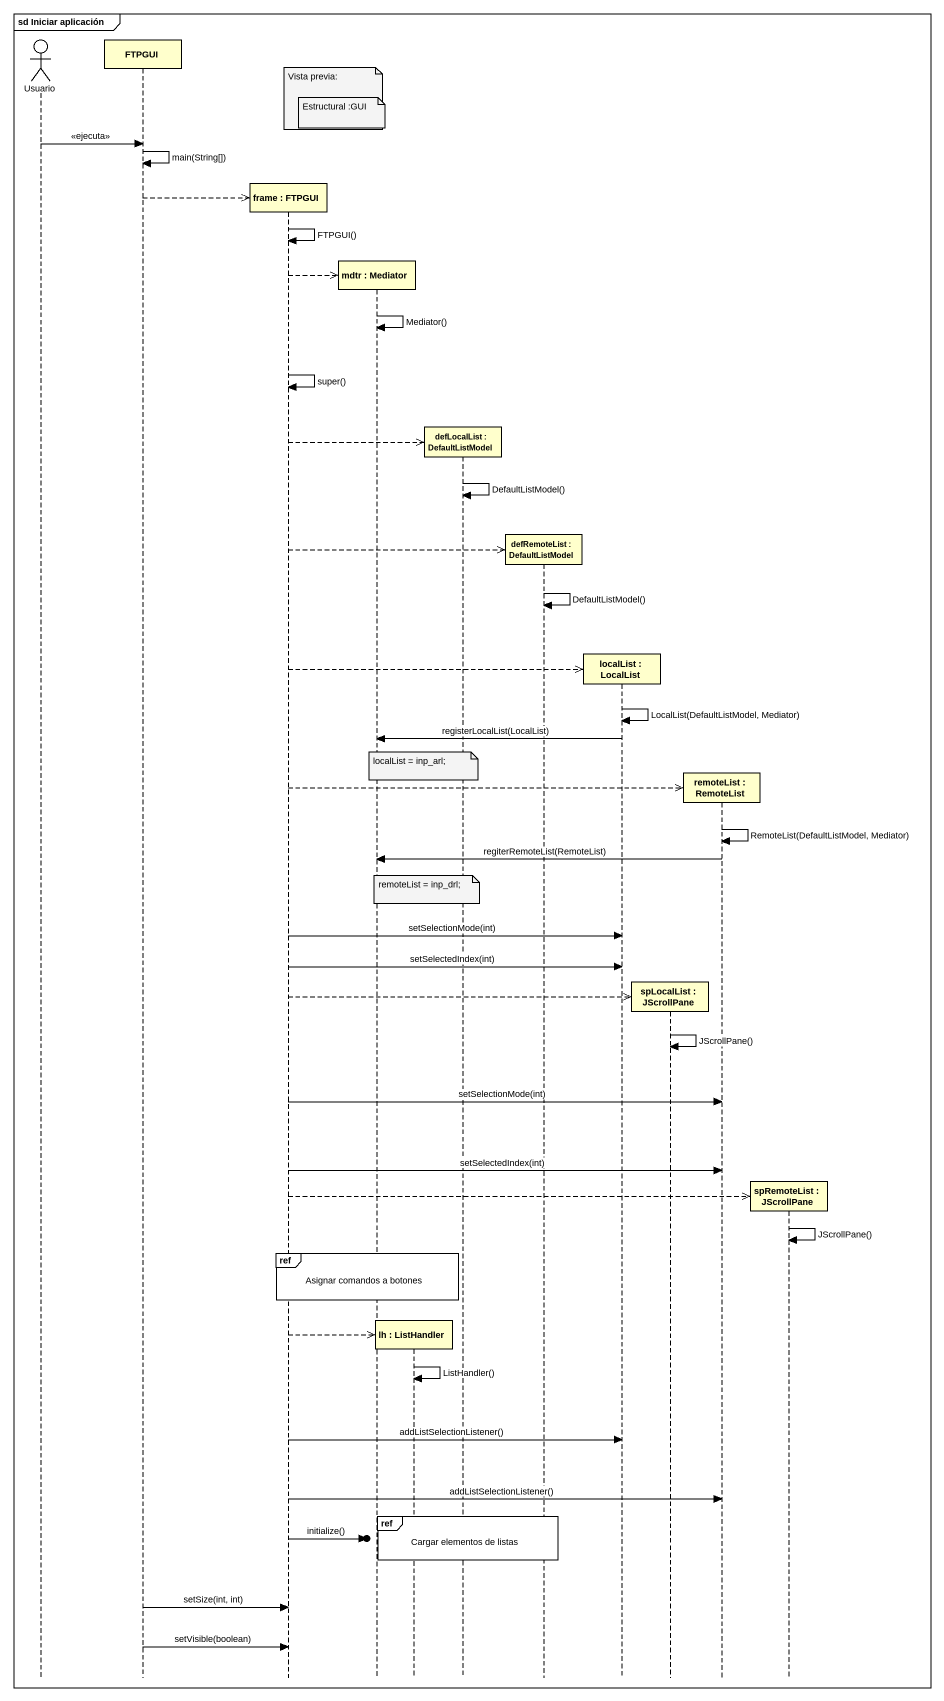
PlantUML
@startuml
mainframe sd Iniciar aplicación
hide footbox
actor Usuario
participant FTPGUI
participant "frame : FTPGUI" as frame_
participant "mdtr : Mediator" as mdtr
participant "lh : ListHandler" as lh
participant "defLocalList : DefaultListModel" as defLocalList
participant "defRemoteList : DefaultListModel" as defRemoteList
participant "localList : LocalList" as localList
participant "spLocalList : JScrollPane" as spLocalList
participant "remoteList : RemoteList" as remoteList
participant "spRemoteList : JScrollPane" as spRemoteList

note over mdtr : Vista previa:
note over mdtr : Estructural :GUI
Usuario -> FTPGUI : <<ejecuta>>
FTPGUI -> FTPGUI : main(String[])
FTPGUI -->> frame_ **
frame_ -> frame_ : FTPGUI()
frame_ -->> mdtr **
mdtr -> mdtr : Mediator()
frame_ -> frame_ : super()
frame_ -->> defLocalList **
defLocalList -> defLocalList : DefaultListModel()
frame_ -->> defRemoteList **
defRemoteList -> defRemoteList : DefaultListModel()
frame_ -->> localList **
localList -> localList : LocalList(DefaultListModel, Mediator)
localList -> mdtr : registerLocalList(LocalList)
note over lh : localList = inp_arl;
frame_ -->> remoteList **
remoteList -> remoteList : RemoteList(DefaultListModel, Mediator)
remoteList -> mdtr : regiterRemoteList(RemoteList)
note over lh : remoteList = inp_drl;
frame_ -> localList : setSelectionMode(int)
frame_ -> localList : setSelectedIndex(int)
frame_ -->> spLocalList **
spLocalList -> spLocalList : JScrollPane()
frame_ -> remoteList : setSelectionMode(int)
frame_ -> remoteList : setSelectedIndex(int)
frame_ -->> spRemoteList **
spRemoteList -> spRemoteList : JScrollPane()
ref over frame_, mdtr, lh : Asignar comandos a botones
frame_ -->> lh **
lh -> lh : ListHandler()
frame_ -> localList : addListSelectionListener()
frame_ -> remoteList : addListSelectionListener()
ref over lh, defLocalList, defRemoteList : Cargar elementos de listas
frame_ ->o] : initialize()
FTPGUI -> frame_ : setSize(int, int)
FTPGUI -> frame_ : setVisible(boolean)
@enduml
